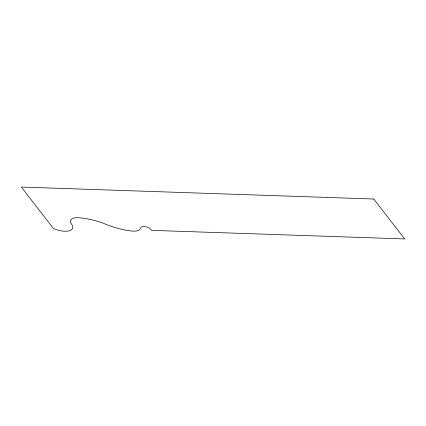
<?xml version="1.0" encoding="UTF-8"?>
<svg xmlns="http://www.w3.org/2000/svg" width="426" height="426" viewBox="0 0 426 426"><rect width="100%" height="100%" fill="white"/><g stroke="black" fill="none" stroke-linecap="round" stroke-linejoin="round"><path stroke-width="0.64" d="M373.746 199.022L21.3 187.046L53.383 228.442A13.728 5.932 16.5 0 0 72.111 229.076A16.641 7.189 16.5 0 0 71.398 223.911A13.307 5.751 16.5 0 1 79.529 217.777A46.903 20.267 16.5 0 1 102.373 222.825A46.045 19.894 16.5 0 0 131.096 230.983A12.689 5.485 16.5 0 0 140.532 228.171A7.093 3.062 16.5 0 1 143.615 226.515A4.899 2.114 16.5 0 1 150.538 229.103L151.502 230.349L404.7 238.954L373.746 199.022"/></g></svg>
